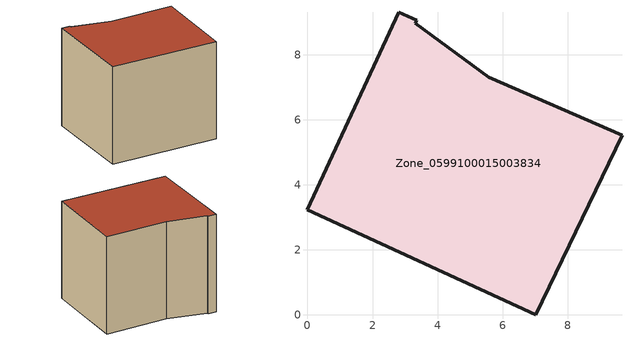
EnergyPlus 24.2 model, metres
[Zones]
Zone_0599100015003834
 floor ground (C_G): 5.57,7.32 9.68,5.53 7.02,0 0,3.23 2.8,9.32 3.36,9.06 3.32,8.97 z0.72
 wall outside (C_F): 0,3.23 7.02,0 9.68,5.53 5.57,7.32 3.32,8.97 3.36,9.06 2.8,9.32 0,3.23 z0.72:7.7
 roof outside (C_R): 9.68,5.53 5.57,7.32 3.32,8.97 3.36,9.06 2.8,9.32 0,3.23 7.02,0 z7.7
[BUILDING]
Pand.0599100015003834: North Axis=0; Terrain=City; Loads Convergence Tolerance Value=0.04; Temperature Convergence Tolerance Value=0.4; Solar Distribution=FullExterior; Maximum Number of Warmup Days=25; Minimum Number of Warmup Days=1
[Site:Location]
Rotterdam.The.Hague.AP_ZH_NLD Design_Conditions: Latitude=51.96; Longitude=4.45; Time Zone=1; Elevation=-4.5
[SITE:GROUNDTEMPERATURE:BUILDINGSURFACE]
18, 18, 18, 18, 18, 18, 18, 18, 18, 18, 18, 18
[MATERIAL] Thermal Absorptance=0.9; Solar Absorptance=0.7; Visible Absorptance=0.7
Name | Roughness | Thickness | Conductivity | Density | Specific Heat
G.TC.1946-1964 | MediumSmooth | 0.15 | 1 | 540 | 1210
F.TC.1946-1964 | Rough | 0.3 | 0.857143 | 1920 | 840
R.TC.1946-1964 | MediumRough | 0.2 | 0.235294 | 1500 | 1000
[CONSTRUCTION]
C_G: G.TC.1946-1964
C_F: F.TC.1946-1964
C_R: R.TC.1946-1964
[ZONE]
Zone_0599100015003834: Type=1; Multiplier=1; Ceiling Height=Autocalculate; Volume=Autocalculate; Floor Area=autocalculate; Part of Total Floor Area=Yes
[ZONEINFILTRATION:DESIGNFLOWRATE]
Infil_Zone_0599100015003834: Zone or ZoneList or Space or SpaceList=Zone_0599100015003834; Schedule=AlwaysOn; Design Flow Rate Calculation Method=Flow/Area; Flow Rate per Floor Area=0.003; Constant Term Coefficient=1; Temperature Term Coefficient=0; Velocity Term Coefficient=0; Velocity Squared Term Coefficient=0
[HVACTEMPLATE:ZONE:IDEALLOADSAIRSYSTEM]
Zone_0599100015003834: Maximum Heating Supply Air Temperature=50; Minimum Cooling Supply Air Temperature=13; Maximum Heating Supply Air Humidity Ratio=0.0156; Minimum Cooling Supply Air Humidity Ratio=0.0077; Heating Limit=NoLimit; Cooling Limit=NoLimit; Dehumidification Control Type=ConstantSensibleHeatRatio; Cooling Sensible Heat Ratio=0.7; Dehumidification Setpoint=60; Humidification Control Type=None; Humidification Setpoint=30; Outdoor Air Method=None; Outdoor Air Flow Rate per Person=0.00944; Outdoor Air Flow Rate per Zone Floor Area=0; Outdoor Air Flow Rate per Zone=0; Demand Controlled Ventilation Type=None; Outdoor Air Economizer Type=NoEconomizer; Heat Recovery Type=None; Sensible Heat Recovery Effectiveness=0.7; Latent Heat Recovery Effectiveness=0.65
[ZONECONTROL:THERMOSTAT]
ThermostatControl_Zone_0599100015003834: Zone or ZoneList=Zone_0599100015003834; Control Type Schedule=DualSetpointControlType; Control 1=Thermostat_Zone_0599100015003834; Temperature Difference Between Cutout And Setpoint=0
[THERMOSTATSETPOINT:DUALSETPOINT]
Thermostat_Zone_0599100015003834: Heating Setpoint Temperature Schedule=HeatingSetpoint_Zone_0599100015003834; Cooling Setpoint Temperature Schedule=CoolingSetpoint_Zone_0599100015003834
[SCHEDULE:COMPACT]
HeatingSetpoint_Zone_0599100015003834: Through: 12/31, For: AllDays, Until: 24:00, 21
CoolingSetpoint_Zone_0599100015003834: Through: 12/31, For: AllDays, Until: 24:00, 24
DualSetpointControlType: Through: 12/31, For: AllDays, Until: 24:00, 4
AlwaysOn: Through: 12/31, For: AllDays, Until: 24:00, 1
